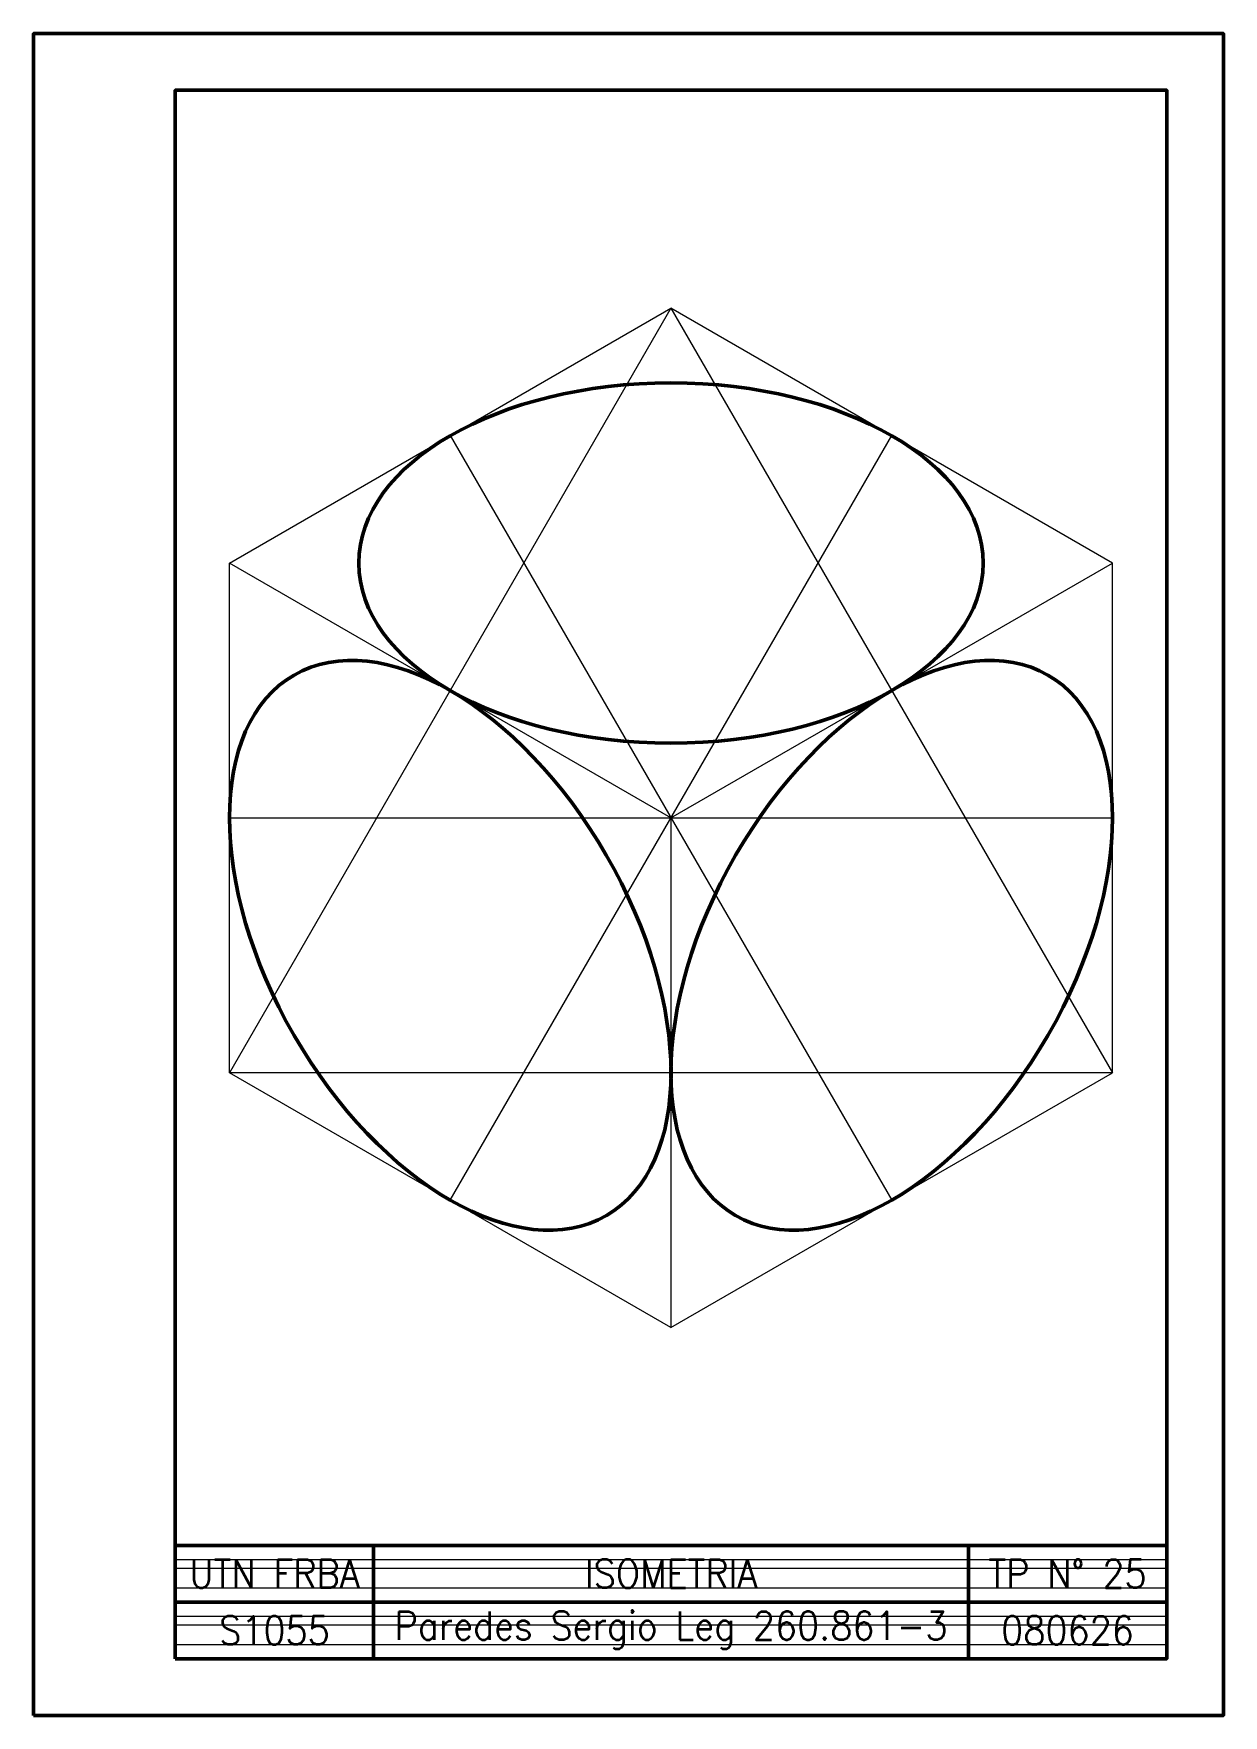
# Model space of a CAD drawing. Header units: millimetres. Extents: x 0 to 210, y 0 to 297.
import ezdxf

# ---------------------------------------------------------------- set-up
doc = ezdxf.new("R2010")
doc.units = ezdxf.units.MM
for name, color, linetype, lineweight in [('2B', 7, 'CONTINUOUS', 50), ('2H', 7, 'CONTINUOUS', 18), ('MARCO', 7, 'CONTINUOUS', 50), ('ROTULO_2B', 7, 'CONTINUOUS', 50), ('ROTULO_2H', 7, 'CONTINUOUS', 18)]:
    doc.layers.add(name, color=color, linetype=linetype, lineweight=lineweight)
doc.styles.get("Standard").update_dxf_attribs({"font": 'standard'})

msp = doc.modelspace()

# ---------------------------------------------------------------- linework, layer by layer
at = {"layer": '2B'}
for centre, major_axis in [((112.5, 203.5), (-55.11, 0)), ((73.53, 136), (-27.56, 47.73)), ((151.47, 136), (-27.56, -47.73))]:
    msp.add_ellipse(centre, major_axis=major_axis, ratio=0.57735, dxfattribs=at)
at = {"layer": '2H'}
for p, q in [((34.56, 203.5), (112.5, 248.5)), ((112.5, 248.5), (34.56, 113.5)), ((190.44, 203.5), (112.5, 248.5)), ((112.5, 248.5), (190.44, 113.5)), ((73.53, 226), (151.47, 91)), ((73.53, 91), (151.47, 226)), ((34.56, 113.5), (34.56, 203.5)), ((112.5, 158.5), (34.56, 203.5)), ((112.5, 158.5), (190.44, 203.5)), ((190.44, 113.5), (190.44, 203.5)), ((34.56, 158.5), (190.44, 158.5)), ((112.5, 158.5), (112.5, 68.5)), ((112.5, 68.5), (34.56, 113.5)), ((190.44, 113.5), (34.56, 113.5)), ((112.5, 68.5), (190.44, 113.5))]:
    msp.add_line(p, q, dxfattribs=at)
at = {"layer": 'MARCO'}
for points in [[(0, 0), (210, 0), (210, 297), (0, 297)], [(25, 10), (200, 10), (200, 287), (25, 287)]]:
    msp.add_lwpolyline(points, close=True, dxfattribs=at)
at = {"layer": 'ROTULO_2B'}
for p, q in [((60, 10), (60, 30)), ((165, 10), (165, 30)), ((25, 20), (200, 20))]:
    msp.add_line(p, q, dxfattribs=at)
msp.add_lwpolyline([(25, 10), (200, 10), (200, 30), (25, 30)], close=True, dxfattribs=at)
at = {"layer": 'ROTULO_2H'}
for p, q in [((25, 27.5), (200, 27.5)), ((25, 26), (200, 26)), ((25, 22.5), (200, 22.5)), ((25, 17.5), (200, 17.5)), ((25, 16), (200, 16)), ((25, 12.5), (200, 12.5))]:
    msp.add_line(p, q, dxfattribs=at)

# ---------------------------------------------------------------- texts
at = {"layer": 'ROTULO_2B', "char_height": 5, "attachment_point": 5}
for s, insert, width in [('UTN FRBA', (42.5, 25), 33.1944), ('ISOMETRIA', (112.5, 25), 33.3333), ('TP N%%D 25', (182.5, 25), 30.2778), ('Paredes Sergio Leg 260.861-3', (112.5, 15), 101.2519), ('S1055', (42.5, 15), 17.2222), ('080626', (182.5, 15), 21.6667)]:
    msp.add_mtext(s, dxfattribs=dict(at, insert=insert, width=width))

doc.saveas('drawing.dxf')
